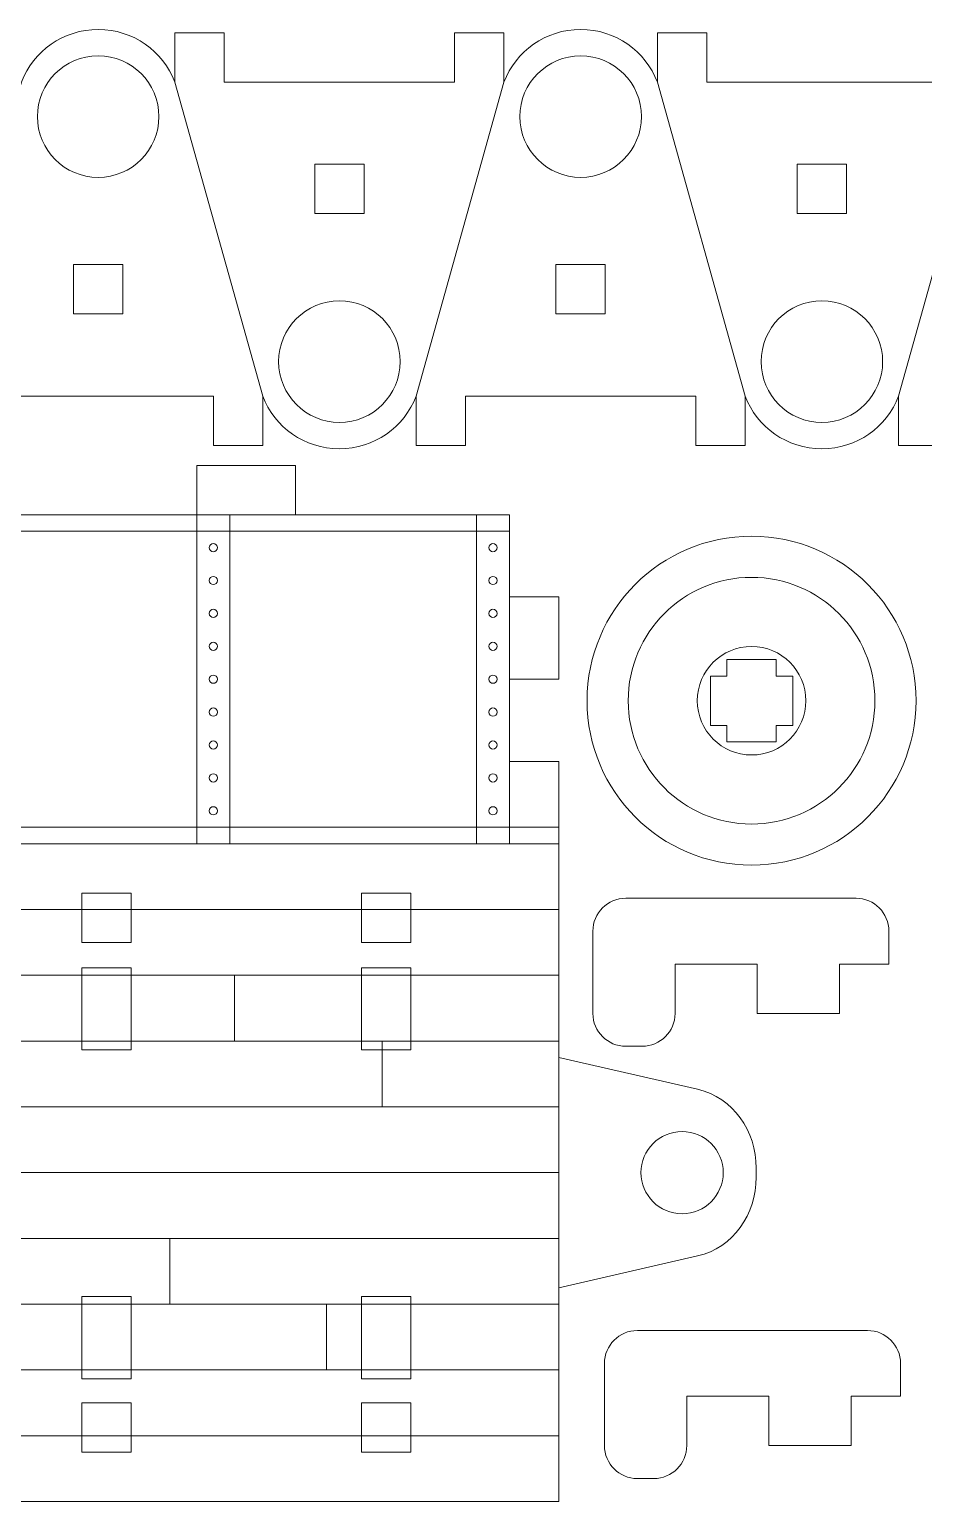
# Model space of a CAD drawing. Header units: millimetres. Extents: x -150 to 148, y 4 to 100.
# Drawn here: x 13.2 to 67.6, y 8.4 to 97.9 of the extents above; entities that cross this region are included whole.
import ezdxf

# ---------------------------------------------------------------- set-up
doc = ezdxf.new("R2010")
doc.units = ezdxf.units.MM
doc.header["$MEASUREMENT"] = 0
doc.layers.add('cut', color=7, linetype='Continuous')
doc.layers.add('cut light', color=7, linetype='Continuous')

msp = doc.modelspace()

# ---------------------------------------------------------------- linework, layer by layer
at = {"layer": 'cut', "lineweight": 0}
for points in [[(30.5591, 86.6848), (33.5591, 86.6848), (33.5591, 89.6848), (30.5591, 89.6848), (30.5591, 86.6848)], [(59.8893, 86.6848), (62.8893, 86.6848), (62.8893, 89.6848), (59.8893, 89.6848), (59.8893, 86.6848)], [(15.8945, 80.5828), (18.8945, 80.5828), (18.8945, 83.5828), (15.8945, 83.5828), (15.8945, 80.5828)], [(45.2252, 80.5828), (48.2252, 80.5828), (48.2252, 83.5828), (45.2252, 83.5828), (45.2252, 80.5828)]]:
    msp.add_lwpolyline(points, close=True, dxfattribs=at)
msp.add_ellipse((57.1155, 57.0694), major_axis=(0, 10), ratio=1, dxfattribs=at)
for points, knots in [([(12.7289, 94.6848), (13.4521, 96.5557), (15.2679, 97.8828), (17.394, 97.8828), (17.394, 97.8828), (19.52, 97.8828), (21.3359, 96.5557), (22.0591, 94.6848), (22.0591, 94.6848), (22.0591, 94.6848), (22.0596, 94.6848), (22.0596, 94.6848), (22.0596, 94.6848), (22.0596, 94.6848), (27.394, 75.5828), (27.394, 75.5828), (27.394, 75.5828), (27.394, 75.5828), (27.394, 72.5828), (27.394, 72.5828), (27.394, 72.5828), (27.394, 72.5828), (24.394, 72.5828), (24.394, 72.5828), (24.394, 72.5828), (24.394, 72.5828), (24.394, 75.5828), (24.394, 75.5828), (24.394, 75.5828), (24.394, 75.5828), (10.394, 75.5828), (10.394, 75.5828), (10.394, 75.5828), (10.394, 75.5828), (10.394, 72.5828), (10.394, 72.5828), (10.394, 72.5828), (10.394, 72.5828), (7.394, 72.5828), (7.394, 72.5828), (7.394, 72.5828), (7.394, 72.5828), (7.394, 75.5828), (7.394, 75.5828), (7.394, 75.5828), (7.394, 75.5828), (12.7284, 94.6848), (12.7284, 94.6848), (12.7284, 94.6848), (12.7284, 94.6848), (12.7289, 94.6848), (12.7289, 94.6848)], [0, 0, 0, 0, 0.0714286, 0.0714286, 0.0714286, 0.0714286, 0.1428571, 0.1428571, 0.1428571, 0.1428571, 0.2142857, 0.2142857, 0.2142857, 0.2142857, 0.2857143, 0.2857143, 0.2857143, 0.2857143, 0.3571429, 0.3571429, 0.3571429, 0.3571429, 0.4285714, 0.4285714, 0.4285714, 0.4285714, 0.5, 0.5, 0.5, 0.5, 0.5714286, 0.5714286, 0.5714286, 0.5714286, 0.6428571, 0.6428571, 0.6428571, 0.6428571, 0.7142857, 0.7142857, 0.7142857, 0.7142857, 0.7857143, 0.7857143, 0.7857143, 0.7857143, 0.8571429, 0.8571429, 0.8571429, 0.8571429, 1, 1, 1, 1]), ([(36.7247, 75.5828), (36.0015, 73.7119), (34.1857, 72.3848), (32.0596, 72.3848), (32.0596, 72.3848), (29.9336, 72.3848), (28.1177, 73.7119), (27.3945, 75.5828), (27.3945, 75.5828), (27.3945, 75.5828), (27.394, 75.5828), (27.394, 75.5828), (27.394, 75.5828), (27.394, 75.5828), (22.0596, 94.6848), (22.0596, 94.6848), (22.0596, 94.6848), (22.0596, 94.6848), (22.0596, 97.6848), (22.0596, 97.6848), (22.0596, 97.6848), (22.0596, 97.6848), (25.0596, 97.6848), (25.0596, 97.6848), (25.0596, 97.6848), (25.0596, 97.6848), (25.0596, 94.6848), (25.0596, 94.6848), (25.0596, 94.6848), (25.0596, 94.6848), (39.0596, 94.6848), (39.0596, 94.6848), (39.0596, 94.6848), (39.0596, 94.6848), (39.0596, 97.6848), (39.0596, 97.6848), (39.0596, 97.6848), (39.0596, 97.6848), (42.0596, 97.6848), (42.0596, 97.6848), (42.0596, 97.6848), (42.0596, 97.6848), (42.0596, 94.6848), (42.0596, 94.6848), (42.0596, 94.6848), (42.0596, 94.6848), (36.7252, 75.5828), (36.7252, 75.5828), (36.7252, 75.5828), (36.7252, 75.5828), (36.7247, 75.5828), (36.7247, 75.5828)], [0, 0, 0, 0, 0.0714286, 0.0714286, 0.0714286, 0.0714286, 0.1428571, 0.1428571, 0.1428571, 0.1428571, 0.2142857, 0.2142857, 0.2142857, 0.2142857, 0.2857143, 0.2857143, 0.2857143, 0.2857143, 0.3571429, 0.3571429, 0.3571429, 0.3571429, 0.4285714, 0.4285714, 0.4285714, 0.4285714, 0.5, 0.5, 0.5, 0.5, 0.5714286, 0.5714286, 0.5714286, 0.5714286, 0.6428571, 0.6428571, 0.6428571, 0.6428571, 0.7142857, 0.7142857, 0.7142857, 0.7142857, 0.7857143, 0.7857143, 0.7857143, 0.7857143, 0.8571429, 0.8571429, 0.8571429, 0.8571429, 1, 1, 1, 1]), ([(42.0601, 94.6848), (42.7833, 96.5557), (44.5991, 97.8828), (46.7252, 97.8828), (46.7252, 97.8828), (48.8512, 97.8828), (50.6671, 96.5557), (51.3903, 94.6848), (51.3903, 94.6848), (51.3903, 94.6848), (51.3908, 94.6848), (51.3908, 94.6848), (51.3908, 94.6848), (51.3908, 94.6848), (56.7252, 75.5828), (56.7252, 75.5828), (56.7252, 75.5828), (56.7252, 75.5828), (56.7252, 72.5828), (56.7252, 72.5828), (56.7252, 72.5828), (56.7252, 72.5828), (53.7252, 72.5828), (53.7252, 72.5828), (53.7252, 72.5828), (53.7252, 72.5828), (53.7252, 75.5828), (53.7252, 75.5828), (53.7252, 75.5828), (53.7252, 75.5828), (39.7252, 75.5828), (39.7252, 75.5828), (39.7252, 75.5828), (39.7252, 75.5828), (39.7252, 72.5828), (39.7252, 72.5828), (39.7252, 72.5828), (39.7252, 72.5828), (36.7252, 72.5828), (36.7252, 72.5828), (36.7252, 72.5828), (36.7252, 72.5828), (36.7252, 75.5828), (36.7252, 75.5828), (36.7252, 75.5828), (36.7252, 75.5828), (42.0596, 94.6848), (42.0596, 94.6848), (42.0596, 94.6848), (42.0596, 94.6848), (42.0601, 94.6848), (42.0601, 94.6848)], [0, 0, 0, 0, 0.0714286, 0.0714286, 0.0714286, 0.0714286, 0.1428571, 0.1428571, 0.1428571, 0.1428571, 0.2142857, 0.2142857, 0.2142857, 0.2142857, 0.2857143, 0.2857143, 0.2857143, 0.2857143, 0.3571429, 0.3571429, 0.3571429, 0.3571429, 0.4285714, 0.4285714, 0.4285714, 0.4285714, 0.5, 0.5, 0.5, 0.5, 0.5714286, 0.5714286, 0.5714286, 0.5714286, 0.6428571, 0.6428571, 0.6428571, 0.6428571, 0.7142857, 0.7142857, 0.7142857, 0.7142857, 0.7857143, 0.7857143, 0.7857143, 0.7857143, 0.8571429, 0.8571429, 0.8571429, 0.8571429, 1, 1, 1, 1]), ([(66.0554, 75.5828), (65.3322, 73.7119), (63.5164, 72.3848), (61.3903, 72.3848), (61.3903, 72.3848), (59.2643, 72.3848), (57.4484, 73.7119), (56.7252, 75.5828), (56.7252, 75.5828), (56.7252, 75.5828), (56.7247, 75.5828), (56.7247, 75.5828), (56.7247, 75.5828), (56.7247, 75.5828), (51.3903, 94.6848), (51.3903, 94.6848), (51.3903, 94.6848), (51.3903, 94.6848), (51.3903, 97.6848), (51.3903, 97.6848), (51.3903, 97.6848), (51.3903, 97.6848), (54.3903, 97.6848), (54.3903, 97.6848), (54.3903, 97.6848), (54.3903, 97.6848), (54.3903, 94.6848), (54.3903, 94.6848), (54.3903, 94.6848), (54.3903, 94.6848), (68.3903, 94.6848), (68.3903, 94.6848), (68.3903, 94.6848), (68.3903, 94.6848), (68.3903, 97.6848), (68.3903, 97.6848), (68.3903, 97.6848), (68.3903, 97.6848), (71.3903, 97.6848), (71.3903, 97.6848), (71.3903, 97.6848), (71.3903, 97.6848), (71.3903, 94.6848), (71.3903, 94.6848), (71.3903, 94.6848), (71.3903, 94.6848), (66.0559, 75.5828), (66.0559, 75.5828), (66.0559, 75.5828), (66.0559, 75.5828), (66.0554, 75.5828), (66.0554, 75.5828)], [0, 0, 0, 0, 0.0714286, 0.0714286, 0.0714286, 0.0714286, 0.1428571, 0.1428571, 0.1428571, 0.1428571, 0.2142857, 0.2142857, 0.2142857, 0.2142857, 0.2857143, 0.2857143, 0.2857143, 0.2857143, 0.3571429, 0.3571429, 0.3571429, 0.3571429, 0.4285714, 0.4285714, 0.4285714, 0.4285714, 0.5, 0.5, 0.5, 0.5, 0.5714286, 0.5714286, 0.5714286, 0.5714286, 0.6428571, 0.6428571, 0.6428571, 0.6428571, 0.7142857, 0.7142857, 0.7142857, 0.7142857, 0.7857143, 0.7857143, 0.7857143, 0.7857143, 0.8571429, 0.8571429, 0.8571429, 0.8571429, 1, 1, 1, 1]), ([(71.3908, 94.6848), (72.114, 96.5557), (73.9298, 97.8828), (76.0559, 97.8828), (76.0559, 97.8828), (78.1819, 97.8828), (79.9978, 96.5557), (80.721, 94.6848), (80.721, 94.6848), (80.721, 94.6848), (80.7215, 94.6848), (80.7215, 94.6848), (80.7215, 94.6848), (80.7215, 94.6848), (86.0559, 75.5828), (86.0559, 75.5828), (86.0559, 75.5828), (86.0559, 75.5828), (86.0559, 72.5828), (86.0559, 72.5828), (86.0559, 72.5828), (86.0559, 72.5828), (83.0559, 72.5828), (83.0559, 72.5828), (83.0559, 72.5828), (83.0559, 72.5828), (83.0559, 75.5828), (83.0559, 75.5828), (83.0559, 75.5828), (83.0559, 75.5828), (69.0559, 75.5828), (69.0559, 75.5828), (69.0559, 75.5828), (69.0559, 75.5828), (69.0559, 72.5828), (69.0559, 72.5828), (69.0559, 72.5828), (69.0559, 72.5828), (66.0559, 72.5828), (66.0559, 72.5828), (66.0559, 72.5828), (66.0559, 72.5828), (66.0559, 75.5828), (66.0559, 75.5828), (66.0559, 75.5828), (66.0559, 75.5828), (71.3903, 94.6848), (71.3903, 94.6848), (71.3903, 94.6848), (71.3903, 94.6848), (71.3908, 94.6848), (71.3908, 94.6848)], [0, 0, 0, 0, 0.0714286, 0.0714286, 0.0714286, 0.0714286, 0.1428571, 0.1428571, 0.1428571, 0.1428571, 0.2142857, 0.2142857, 0.2142857, 0.2142857, 0.2857143, 0.2857143, 0.2857143, 0.2857143, 0.3571429, 0.3571429, 0.3571429, 0.3571429, 0.4285714, 0.4285714, 0.4285714, 0.4285714, 0.5, 0.5, 0.5, 0.5, 0.5714286, 0.5714286, 0.5714286, 0.5714286, 0.6428571, 0.6428571, 0.6428571, 0.6428571, 0.7142857, 0.7142857, 0.7142857, 0.7142857, 0.7857143, 0.7857143, 0.7857143, 0.7857143, 0.8571429, 0.8571429, 0.8571429, 0.8571429, 1, 1, 1, 1]), ([(17.394, 88.8878), (15.3534, 88.8878), (13.699, 90.542), (13.699, 92.5828), (13.699, 92.5828), (13.699, 94.6236), (15.3534, 96.2778), (17.394, 96.2778), (17.394, 96.2778), (19.4346, 96.2778), (21.089, 94.6236), (21.089, 92.5828), (21.089, 92.5828), (21.089, 90.542), (19.4346, 88.8878), (17.394, 88.8878)], [0, 0, 0, 0, 0.2, 0.2, 0.2, 0.2, 0.4, 0.4, 0.4, 0.4, 0.6, 0.6, 0.6, 0.6, 1, 1, 1, 1]), ([(46.7252, 88.8878), (44.6846, 88.8878), (43.0302, 90.542), (43.0302, 92.5828), (43.0302, 92.5828), (43.0302, 94.6236), (44.6846, 96.2778), (46.7252, 96.2778), (46.7252, 96.2778), (48.7658, 96.2778), (50.4202, 94.6236), (50.4202, 92.5828), (50.4202, 92.5828), (50.4202, 90.542), (48.7658, 88.8878), (46.7252, 88.8878)], [0, 0, 0, 0, 0.2, 0.2, 0.2, 0.2, 0.4, 0.4, 0.4, 0.4, 0.6, 0.6, 0.6, 0.6, 1, 1, 1, 1]), ([(32.0596, 81.3798), (34.1002, 81.3798), (35.7546, 79.7256), (35.7546, 77.6848), (35.7546, 77.6848), (35.7546, 75.644), (34.1002, 73.9898), (32.0596, 73.9898), (32.0596, 73.9898), (30.019, 73.9898), (28.3646, 75.644), (28.3646, 77.6848), (28.3646, 77.6848), (28.3646, 79.7256), (30.019, 81.3798), (32.0596, 81.3798)], [0, 0, 0, 0, 0.2, 0.2, 0.2, 0.2, 0.4, 0.4, 0.4, 0.4, 0.6, 0.6, 0.6, 0.6, 1, 1, 1, 1]), ([(61.3903, 81.3798), (63.4309, 81.3798), (65.0853, 79.7256), (65.0853, 77.6848), (65.0853, 77.6848), (65.0853, 75.644), (63.4309, 73.9898), (61.3903, 73.9898), (61.3903, 73.9898), (59.3497, 73.9898), (57.6953, 75.644), (57.6953, 77.6848), (57.6953, 77.6848), (57.6953, 79.7256), (59.3497, 81.3798), (61.3903, 81.3798)], [0, 0, 0, 0, 0.2, 0.2, 0.2, 0.2, 0.4, 0.4, 0.4, 0.4, 0.6, 0.6, 0.6, 0.6, 1, 1, 1, 1]), ([(-22.6073, 71.3757), (-22.6073, 71.3757), (-22.6073, 68.3757), (-22.6073, 68.3757), (-22.6073, 68.3757), (-22.6073, 68.3757), (-2.6073, 68.3757), (-2.6073, 68.3757), (-2.6073, 68.3757), (-2.6073, 68.3757), (-2.6073, 71.3757), (-2.6073, 71.3757), (-2.6073, 71.3757), (-2.6073, 71.3757), (3.3927, 71.3757), (3.3927, 71.3757), (3.3927, 71.3757), (3.3927, 71.3757), (3.3927, 68.3757), (3.3927, 68.3757), (3.3927, 68.3757), (3.3927, 68.3757), (23.3927, 68.3757), (23.3927, 68.3757), (23.3927, 68.3757), (23.3927, 68.3757), (23.3927, 71.3757), (23.3927, 71.3757), (23.3927, 71.3757), (23.3927, 71.3757), (29.3927, 71.3757), (29.3927, 71.3757), (29.3927, 71.3757), (29.3927, 71.3757), (29.3927, 68.3757), (29.3927, 68.3757), (29.3927, 68.3757), (29.3927, 68.3757), (42.3927, 68.3757), (42.3927, 68.3757), (42.3927, 68.3757), (42.3927, 68.3757), (42.3927, 63.3757), (42.3927, 63.3757), (42.3927, 63.3757), (42.3927, 63.3757), (45.3927, 63.3757), (45.3927, 63.3757), (45.3927, 63.3757), (45.3927, 63.3757), (45.3927, 58.3757), (45.3927, 58.3757), (45.3927, 58.3757), (45.3927, 58.3757), (42.3927, 58.3757), (42.3927, 58.3757), (42.3927, 58.3757), (42.3927, 58.3757), (42.3927, 53.3757), (42.3927, 53.3757), (42.3927, 53.3757), (42.3927, 53.3757), (45.3927, 53.3757), (45.3927, 53.3757), (45.3927, 53.3757), (45.3927, 53.3757), (45.3927, 48.3757), (45.3927, 48.3757), (45.3927, 48.3757), (45.3927, 48.3757), (-44.6073, 48.3757), (-44.6073, 48.3757), (-44.6073, 48.3757), (-44.6073, 48.3757), (-44.6073, 53.3757), (-44.6073, 53.3757), (-44.6073, 53.3757), (-44.6073, 53.3757), (-41.6073, 53.3757), (-41.6073, 53.3757), (-41.6073, 53.3757), (-41.6073, 53.3757), (-41.6073, 58.3757), (-41.6073, 58.3757), (-41.6073, 58.3757), (-41.6073, 58.3757), (-44.6073, 58.3757), (-44.6073, 58.3757), (-44.6073, 58.3757), (-44.6073, 58.3757), (-44.6073, 63.3757), (-44.6073, 63.3757), (-44.6073, 63.3757), (-44.6073, 63.3757), (-41.6073, 63.3757), (-41.6073, 63.3757), (-41.6073, 63.3757), (-41.6073, 63.3757), (-41.6073, 68.3757), (-41.6073, 68.3757), (-41.6073, 68.3757), (-41.6073, 68.3757), (-28.6073, 68.3757), (-28.6073, 68.3757), (-28.6073, 68.3757), (-28.6073, 68.3757), (-28.6073, 71.3757), (-28.6073, 71.3757), (-28.6073, 71.3757), (-28.6073, 71.3757), (-22.6073, 71.3757), (-22.6073, 71.3757)], [0, 0, 0, 0, 0.0344828, 0.0344828, 0.0344828, 0.0344828, 0.0689655, 0.0689655, 0.0689655, 0.0689655, 0.1034483, 0.1034483, 0.1034483, 0.1034483, 0.137931, 0.137931, 0.137931, 0.137931, 0.1724138, 0.1724138, 0.1724138, 0.1724138, 0.2068966, 0.2068966, 0.2068966, 0.2068966, 0.2413793, 0.2413793, 0.2413793, 0.2413793, 0.2758621, 0.2758621, 0.2758621, 0.2758621, 0.3103448, 0.3103448, 0.3103448, 0.3103448, 0.3448276, 0.3448276, 0.3448276, 0.3448276, 0.3793103, 0.3793103, 0.3793103, 0.3793103, 0.4137931, 0.4137931, 0.4137931, 0.4137931, 0.4482759, 0.4482759, 0.4482759, 0.4482759, 0.4827586, 0.4827586, 0.4827586, 0.4827586, 0.5172414, 0.5172414, 0.5172414, 0.5172414, 0.5517241, 0.5517241, 0.5517241, 0.5517241, 0.5862069, 0.5862069, 0.5862069, 0.5862069, 0.6206897, 0.6206897, 0.6206897, 0.6206897, 0.6551724, 0.6551724, 0.6551724, 0.6551724, 0.6896552, 0.6896552, 0.6896552, 0.6896552, 0.7241379, 0.7241379, 0.7241379, 0.7241379, 0.7586207, 0.7586207, 0.7586207, 0.7586207, 0.7931034, 0.7931034, 0.7931034, 0.7931034, 0.8275862, 0.8275862, 0.8275862, 0.8275862, 0.862069, 0.862069, 0.862069, 0.862069, 0.8965517, 0.8965517, 0.8965517, 0.8965517, 0.9310345, 0.9310345, 0.9310345, 0.9310345, 1, 1, 1, 1]), ([(55.6155, 59.5694), (55.6155, 59.5694), (58.6155, 59.5694), (58.6155, 59.5694), (58.6155, 59.5694), (58.6155, 59.5694), (58.6155, 58.5694), (58.6155, 58.5694), (58.6155, 58.5694), (58.6155, 58.5694), (59.6155, 58.5694), (59.6155, 58.5694), (59.6155, 58.5694), (59.6155, 58.5694), (59.6155, 55.5694), (59.6155, 55.5694), (59.6155, 55.5694), (59.6155, 55.5694), (58.6155, 55.5694), (58.6155, 55.5694), (58.6155, 55.5694), (58.6155, 55.5694), (58.6155, 54.5694), (58.6155, 54.5694), (58.6155, 54.5694), (58.6155, 54.5694), (55.6155, 54.5694), (55.6155, 54.5694), (55.6155, 54.5694), (55.6155, 54.5694), (55.6155, 55.5694), (55.6155, 55.5694), (55.6155, 55.5694), (55.6155, 55.5694), (54.6155, 55.5694), (54.6155, 55.5694), (54.6155, 55.5694), (54.6155, 55.5694), (54.6155, 58.5694), (54.6155, 58.5694), (54.6155, 58.5694), (54.6155, 58.5694), (55.6155, 58.5694), (55.6155, 58.5694), (55.6155, 58.5694), (55.6155, 58.5694), (55.6155, 59.5694), (55.6155, 59.5694)], [0, 0, 0, 0, 0.0769231, 0.0769231, 0.0769231, 0.0769231, 0.1538462, 0.1538462, 0.1538462, 0.1538462, 0.2307692, 0.2307692, 0.2307692, 0.2307692, 0.3076923, 0.3076923, 0.3076923, 0.3076923, 0.3846154, 0.3846154, 0.3846154, 0.3846154, 0.4615385, 0.4615385, 0.4615385, 0.4615385, 0.5384615, 0.5384615, 0.5384615, 0.5384615, 0.6153846, 0.6153846, 0.6153846, 0.6153846, 0.6923077, 0.6923077, 0.6923077, 0.6923077, 0.7692308, 0.7692308, 0.7692308, 0.7692308, 0.8461538, 0.8461538, 0.8461538, 0.8461538, 1, 1, 1, 1]), ([(45.3927, 35.3757), (45.3927, 35.3757), (53.8294, 33.4447), (53.8294, 33.4447), (53.8294, 33.4447), (56.0156, 32.9444), (57.3927, 30.8983), (57.3927, 28.6555), (57.3927, 28.6555), (57.3927, 28.6555), (57.3927, 28.0959), (57.3927, 28.0959), (57.3927, 28.0959), (57.3927, 25.8531), (56.0158, 23.807), (53.8294, 23.3067), (53.8294, 23.3067), (53.8294, 23.3067), (45.3927, 21.3757), (45.3927, 21.3757), (45.3927, 21.3757), (45.3927, 21.3757), (45.3927, 8.3757), (45.3927, 8.3757), (45.3927, 8.3757), (45.3927, 8.3757), (-44.6073, 8.3757), (-44.6073, 8.3757), (-44.6073, 8.3757), (-44.6073, 8.3757), (-44.6073, 21.3757), (-44.6073, 21.3757), (-44.6073, 21.3757), (-44.6073, 21.3757), (-53.044, 23.3067), (-53.044, 23.3067), (-53.044, 23.3067), (-55.2304, 23.8071), (-56.6073, 25.8529), (-56.6073, 28.0959), (-56.6073, 28.0959), (-56.6073, 28.0959), (-56.6073, 28.6555), (-56.6073, 28.6555), (-56.6073, 28.6555), (-56.6073, 30.8985), (-55.2303, 32.9443), (-53.044, 33.4447), (-53.044, 33.4447), (-53.044, 33.4447), (-44.6073, 35.3757), (-44.6073, 35.3757), (-44.6073, 35.3757), (-44.6073, 35.3757), (-44.6073, 48.3757), (-44.6073, 48.3757), (-44.6073, 48.3757), (-44.6073, 48.3757), (45.3927, 48.3757), (45.3927, 48.3757), (45.3927, 48.3757), (45.3927, 48.3757), (45.3927, 35.3757), (45.3927, 35.3757)], [0, 0, 0, 0, 0.0588235, 0.0588235, 0.0588235, 0.0588235, 0.1176471, 0.1176471, 0.1176471, 0.1176471, 0.1764706, 0.1764706, 0.1764706, 0.1764706, 0.2352941, 0.2352941, 0.2352941, 0.2352941, 0.2941176, 0.2941176, 0.2941176, 0.2941176, 0.3529412, 0.3529412, 0.3529412, 0.3529412, 0.4117647, 0.4117647, 0.4117647, 0.4117647, 0.4705882, 0.4705882, 0.4705882, 0.4705882, 0.5294118, 0.5294118, 0.5294118, 0.5294118, 0.5882353, 0.5882353, 0.5882353, 0.5882353, 0.6470588, 0.6470588, 0.6470588, 0.6470588, 0.7058824, 0.7058824, 0.7058824, 0.7058824, 0.7647059, 0.7647059, 0.7647059, 0.7647059, 0.8235294, 0.8235294, 0.8235294, 0.8235294, 0.8823529, 0.8823529, 0.8823529, 0.8823529, 1, 1, 1, 1]), ([(19.3927, 42.3757), (19.3927, 42.3757), (16.3927, 42.3757), (16.3927, 42.3757), (16.3927, 42.3757), (16.3927, 42.3757), (16.3927, 45.3757), (16.3927, 45.3757), (16.3927, 45.3757), (16.3927, 45.3757), (19.3927, 45.3757), (19.3927, 45.3757), (19.3927, 45.3757), (19.3927, 45.3757), (19.3927, 42.3757), (19.3927, 42.3757)], [0, 0, 0, 0, 0.2, 0.2, 0.2, 0.2, 0.4, 0.4, 0.4, 0.4, 0.6, 0.6, 0.6, 0.6, 1, 1, 1, 1]), ([(36.3927, 42.3757), (36.3927, 42.3757), (33.3927, 42.3757), (33.3927, 42.3757), (33.3927, 42.3757), (33.3927, 42.3757), (33.3927, 45.3757), (33.3927, 45.3757), (33.3927, 45.3757), (33.3927, 45.3757), (36.3927, 45.3757), (36.3927, 45.3757), (36.3927, 45.3757), (36.3927, 45.3757), (36.3927, 42.3757), (36.3927, 42.3757)], [0, 0, 0, 0, 0.2, 0.2, 0.2, 0.2, 0.4, 0.4, 0.4, 0.4, 0.6, 0.6, 0.6, 0.6, 1, 1, 1, 1]), ([(57.4652, 45.0567), (57.4652, 45.0567), (63.4652, 45.0567), (63.4652, 45.0567), (63.4652, 45.0567), (64.5668, 45.0567), (65.4652, 44.1579), (65.4652, 43.0567), (65.4652, 43.0567), (65.4652, 43.0567), (65.4652, 41.0567), (65.4652, 41.0567), (65.4652, 41.0567), (65.4652, 41.0567), (62.4652, 41.0567), (62.4652, 41.0567), (62.4652, 41.0567), (62.4652, 41.0567), (62.4652, 38.0567), (62.4652, 38.0567), (62.4652, 38.0567), (62.4652, 38.0567), (57.4652, 38.0567), (57.4652, 38.0567), (57.4652, 38.0567), (57.4652, 38.0567), (57.4652, 41.0567), (57.4652, 41.0567), (57.4652, 41.0567), (57.4652, 41.0567), (52.4652, 41.0567), (52.4652, 41.0567), (52.4652, 41.0567), (52.4652, 41.0567), (52.4652, 38.0567), (52.4652, 38.0567), (52.4652, 38.0567), (52.4652, 36.9551), (51.5668, 36.0567), (50.4652, 36.0567), (50.4652, 36.0567), (50.4652, 36.0567), (49.4652, 36.0567), (49.4652, 36.0567), (49.4652, 36.0567), (48.3636, 36.0567), (47.4652, 36.9551), (47.4652, 38.0567), (47.4652, 38.0567), (47.4652, 38.0567), (47.4652, 43.0567), (47.4652, 43.0567), (47.4652, 43.0567), (47.4652, 44.1583), (48.3636, 45.0567), (49.4652, 45.0567), (49.4652, 45.0567), (49.4652, 45.0567), (52.4652, 45.0567), (52.4652, 45.0567), (52.4652, 45.0567), (52.4652, 45.0567), (57.4652, 45.0567), (57.4652, 45.0567)], [0, 0, 0, 0, 0.0588235, 0.0588235, 0.0588235, 0.0588235, 0.1176471, 0.1176471, 0.1176471, 0.1176471, 0.1764706, 0.1764706, 0.1764706, 0.1764706, 0.2352941, 0.2352941, 0.2352941, 0.2352941, 0.2941176, 0.2941176, 0.2941176, 0.2941176, 0.3529412, 0.3529412, 0.3529412, 0.3529412, 0.4117647, 0.4117647, 0.4117647, 0.4117647, 0.4705882, 0.4705882, 0.4705882, 0.4705882, 0.5294118, 0.5294118, 0.5294118, 0.5294118, 0.5882353, 0.5882353, 0.5882353, 0.5882353, 0.6470588, 0.6470588, 0.6470588, 0.6470588, 0.7058824, 0.7058824, 0.7058824, 0.7058824, 0.7647059, 0.7647059, 0.7647059, 0.7647059, 0.8235294, 0.8235294, 0.8235294, 0.8235294, 0.8823529, 0.8823529, 0.8823529, 0.8823529, 1, 1, 1, 1]), ([(16.3927, 35.8339), (16.3927, 35.8339), (16.3927, 40.8339), (16.3927, 40.8339), (16.3927, 40.8339), (16.3927, 40.8339), (19.3927, 40.8339), (19.3927, 40.8339), (19.3927, 40.8339), (19.3927, 40.8339), (19.3927, 35.8339), (19.3927, 35.8339), (19.3927, 35.8339), (19.3927, 35.8339), (16.3927, 35.8339), (16.3927, 35.8339)], [0, 0, 0, 0, 0.2, 0.2, 0.2, 0.2, 0.4, 0.4, 0.4, 0.4, 0.6, 0.6, 0.6, 0.6, 1, 1, 1, 1]), ([(33.3927, 35.8339), (33.3927, 35.8339), (33.3927, 40.8339), (33.3927, 40.8339), (33.3927, 40.8339), (33.3927, 40.8339), (36.3927, 40.8339), (36.3927, 40.8339), (36.3927, 40.8339), (36.3927, 40.8339), (36.3927, 35.8339), (36.3927, 35.8339), (36.3927, 35.8339), (36.3927, 35.8339), (33.3927, 35.8339), (33.3927, 35.8339)], [0, 0, 0, 0, 0.2, 0.2, 0.2, 0.2, 0.4, 0.4, 0.4, 0.4, 0.6, 0.6, 0.6, 0.6, 1, 1, 1, 1]), ([(50.3927, 28.3757), (50.3927, 29.7563), (51.5121, 30.8757), (52.8927, 30.8757), (52.8927, 30.8757), (54.2733, 30.8757), (55.3927, 29.7563), (55.3927, 28.3757), (55.3927, 28.3757), (55.3927, 26.9951), (54.2733, 25.8757), (52.8927, 25.8757), (52.8927, 25.8757), (51.5121, 25.8757), (50.3927, 26.9951), (50.3927, 28.3757)], [0, 0, 0, 0, 0.2, 0.2, 0.2, 0.2, 0.4, 0.4, 0.4, 0.4, 0.6, 0.6, 0.6, 0.6, 1, 1, 1, 1]), ([(16.3927, 15.8339), (16.3927, 15.8339), (16.3927, 20.8339), (16.3927, 20.8339), (16.3927, 20.8339), (16.3927, 20.8339), (19.3927, 20.8339), (19.3927, 20.8339), (19.3927, 20.8339), (19.3927, 20.8339), (19.3927, 15.8339), (19.3927, 15.8339), (19.3927, 15.8339), (19.3927, 15.8339), (16.3927, 15.8339), (16.3927, 15.8339)], [0, 0, 0, 0, 0.2, 0.2, 0.2, 0.2, 0.4, 0.4, 0.4, 0.4, 0.6, 0.6, 0.6, 0.6, 1, 1, 1, 1]), ([(33.3927, 15.8339), (33.3927, 15.8339), (33.3927, 20.8339), (33.3927, 20.8339), (33.3927, 20.8339), (33.3927, 20.8339), (36.3927, 20.8339), (36.3927, 20.8339), (36.3927, 20.8339), (36.3927, 20.8339), (36.3927, 15.8339), (36.3927, 15.8339), (36.3927, 15.8339), (36.3927, 15.8339), (33.3927, 15.8339), (33.3927, 15.8339)], [0, 0, 0, 0, 0.2, 0.2, 0.2, 0.2, 0.4, 0.4, 0.4, 0.4, 0.6, 0.6, 0.6, 0.6, 1, 1, 1, 1]), ([(58.1707, 18.7754), (58.1707, 18.7754), (64.1707, 18.7754), (64.1707, 18.7754), (64.1707, 18.7754), (65.2723, 18.7754), (66.1707, 17.8766), (66.1707, 16.7754), (66.1707, 16.7754), (66.1707, 16.7754), (66.1707, 14.7754), (66.1707, 14.7754), (66.1707, 14.7754), (66.1707, 14.7754), (63.1707, 14.7754), (63.1707, 14.7754), (63.1707, 14.7754), (63.1707, 14.7754), (63.1707, 11.7754), (63.1707, 11.7754), (63.1707, 11.7754), (63.1707, 11.7754), (58.1707, 11.7754), (58.1707, 11.7754), (58.1707, 11.7754), (58.1707, 11.7754), (58.1707, 14.7754), (58.1707, 14.7754), (58.1707, 14.7754), (58.1707, 14.7754), (53.1707, 14.7754), (53.1707, 14.7754), (53.1707, 14.7754), (53.1707, 14.7754), (53.1707, 11.7754), (53.1707, 11.7754), (53.1707, 11.7754), (53.1707, 10.6738), (52.2723, 9.7754), (51.1707, 9.7754), (51.1707, 9.7754), (51.1707, 9.7754), (50.1707, 9.7754), (50.1707, 9.7754), (50.1707, 9.7754), (49.0691, 9.7754), (48.1707, 10.6738), (48.1707, 11.7754), (48.1707, 11.7754), (48.1707, 11.7754), (48.1707, 16.7754), (48.1707, 16.7754), (48.1707, 16.7754), (48.1707, 17.877), (49.0691, 18.7754), (50.1707, 18.7754), (50.1707, 18.7754), (50.1707, 18.7754), (53.1707, 18.7754), (53.1707, 18.7754), (53.1707, 18.7754), (53.1707, 18.7754), (58.1707, 18.7754), (58.1707, 18.7754)], [0, 0, 0, 0, 0.0588235, 0.0588235, 0.0588235, 0.0588235, 0.1176471, 0.1176471, 0.1176471, 0.1176471, 0.1764706, 0.1764706, 0.1764706, 0.1764706, 0.2352941, 0.2352941, 0.2352941, 0.2352941, 0.2941176, 0.2941176, 0.2941176, 0.2941176, 0.3529412, 0.3529412, 0.3529412, 0.3529412, 0.4117647, 0.4117647, 0.4117647, 0.4117647, 0.4705882, 0.4705882, 0.4705882, 0.4705882, 0.5294118, 0.5294118, 0.5294118, 0.5294118, 0.5882353, 0.5882353, 0.5882353, 0.5882353, 0.6470588, 0.6470588, 0.6470588, 0.6470588, 0.7058824, 0.7058824, 0.7058824, 0.7058824, 0.7647059, 0.7647059, 0.7647059, 0.7647059, 0.8235294, 0.8235294, 0.8235294, 0.8235294, 0.8823529, 0.8823529, 0.8823529, 0.8823529, 1, 1, 1, 1]), ([(19.3927, 11.3757), (19.3927, 11.3757), (16.3927, 11.3757), (16.3927, 11.3757), (16.3927, 11.3757), (16.3927, 11.3757), (16.3927, 14.3757), (16.3927, 14.3757), (16.3927, 14.3757), (16.3927, 14.3757), (19.3927, 14.3757), (19.3927, 14.3757), (19.3927, 14.3757), (19.3927, 14.3757), (19.3927, 11.3757), (19.3927, 11.3757)], [0, 0, 0, 0, 0.2, 0.2, 0.2, 0.2, 0.4, 0.4, 0.4, 0.4, 0.6, 0.6, 0.6, 0.6, 1, 1, 1, 1]), ([(36.3927, 11.3757), (36.3927, 11.3757), (33.3927, 11.3757), (33.3927, 11.3757), (33.3927, 11.3757), (33.3927, 11.3757), (33.3927, 14.3757), (33.3927, 14.3757), (33.3927, 14.3757), (33.3927, 14.3757), (36.3927, 14.3757), (36.3927, 14.3757), (36.3927, 14.3757), (36.3927, 14.3757), (36.3927, 11.3757), (36.3927, 11.3757)], [0, 0, 0, 0, 0.2, 0.2, 0.2, 0.2, 0.4, 0.4, 0.4, 0.4, 0.6, 0.6, 0.6, 0.6, 1, 1, 1, 1])]:
    msp.add_open_spline(points, degree=3, knots=knots, dxfattribs=at)
at = {"layer": 'cut light', "color": 5, "lineweight": 0}
for major_axis in [(0, 7.5), (0, 3.2999)]:
    msp.add_ellipse((57.1155, 57.0694), major_axis=major_axis, ratio=1, dxfattribs=at)
for points in [[(42.3927, 67.3757), (42.3927, 67.3757), (42.3927, 68.3757), (42.3927, 68.3757), (42.3927, 68.3757), (42.3927, 68.3757), (-41.6073, 68.3757), (-41.6073, 68.3757), (-41.6073, 68.3757), (-41.6073, 68.3757), (-41.6073, 67.3757), (-41.6073, 67.3757), (-41.6073, 67.3757), (-41.6073, 67.3757), (42.3927, 67.3757), (42.3927, 67.3757)], [(25.3927, 68.3757), (25.3927, 68.3757), (25.3927, 48.3757), (25.3927, 48.3757), (25.3927, 48.3757), (25.3927, 48.3757), (23.3927, 48.3757), (23.3927, 48.3757), (23.3927, 48.3757), (23.3927, 48.3757), (23.3927, 68.3757), (23.3927, 68.3757), (23.3927, 68.3757), (23.3927, 68.3757), (25.3927, 68.3757), (25.3927, 68.3757)], [(42.3927, 68.3757), (42.3927, 68.3757), (42.3927, 48.3757), (42.3927, 48.3757), (42.3927, 48.3757), (42.3927, 48.3757), (40.3927, 48.3757), (40.3927, 48.3757), (40.3927, 48.3757), (40.3927, 48.3757), (40.3927, 68.3757), (40.3927, 68.3757), (40.3927, 68.3757), (40.3927, 68.3757), (42.3927, 68.3757), (42.3927, 68.3757)], [(24.6427, 66.3757), (24.6427, 66.2376), (24.5308, 66.1257), (24.3927, 66.1257), (24.3927, 66.1257), (24.2546, 66.1257), (24.1427, 66.2376), (24.1427, 66.3757), (24.1427, 66.3757), (24.1427, 66.5138), (24.2546, 66.6257), (24.3927, 66.6257), (24.3927, 66.6257), (24.5308, 66.6257), (24.6427, 66.5138), (24.6427, 66.3757)], [(41.6427, 66.3757), (41.6427, 66.2376), (41.5308, 66.1257), (41.3927, 66.1257), (41.3927, 66.1257), (41.2546, 66.1257), (41.1427, 66.2376), (41.1427, 66.3757), (41.1427, 66.3757), (41.1427, 66.5138), (41.2546, 66.6257), (41.3927, 66.6257), (41.3927, 66.6257), (41.5308, 66.6257), (41.6427, 66.5138), (41.6427, 66.3757)], [(24.6427, 64.3757), (24.6427, 64.2376), (24.5308, 64.1257), (24.3927, 64.1257), (24.3927, 64.1257), (24.2546, 64.1257), (24.1427, 64.2376), (24.1427, 64.3757), (24.1427, 64.3757), (24.1427, 64.5138), (24.2546, 64.6257), (24.3927, 64.6257), (24.3927, 64.6257), (24.5308, 64.6257), (24.6427, 64.5138), (24.6427, 64.3757)], [(41.6427, 64.3757), (41.6427, 64.2376), (41.5308, 64.1257), (41.3927, 64.1257), (41.3927, 64.1257), (41.2546, 64.1257), (41.1427, 64.2376), (41.1427, 64.3757), (41.1427, 64.3757), (41.1427, 64.5138), (41.2546, 64.6257), (41.3927, 64.6257), (41.3927, 64.6257), (41.5308, 64.6257), (41.6427, 64.5138), (41.6427, 64.3757)], [(24.6427, 62.3757), (24.6427, 62.2376), (24.5308, 62.1257), (24.3927, 62.1257), (24.3927, 62.1257), (24.2546, 62.1257), (24.1427, 62.2376), (24.1427, 62.3757), (24.1427, 62.3757), (24.1427, 62.5138), (24.2546, 62.6257), (24.3927, 62.6257), (24.3927, 62.6257), (24.5308, 62.6257), (24.6427, 62.5138), (24.6427, 62.3757)], [(41.6427, 62.3757), (41.6427, 62.2376), (41.5308, 62.1257), (41.3927, 62.1257), (41.3927, 62.1257), (41.2546, 62.1257), (41.1427, 62.2376), (41.1427, 62.3757), (41.1427, 62.3757), (41.1427, 62.5138), (41.2546, 62.6257), (41.3927, 62.6257), (41.3927, 62.6257), (41.5308, 62.6257), (41.6427, 62.5138), (41.6427, 62.3757)], [(24.6427, 60.3757), (24.6427, 60.2376), (24.5308, 60.1257), (24.3927, 60.1257), (24.3927, 60.1257), (24.2546, 60.1257), (24.1427, 60.2376), (24.1427, 60.3757), (24.1427, 60.3757), (24.1427, 60.5138), (24.2546, 60.6257), (24.3927, 60.6257), (24.3927, 60.6257), (24.5308, 60.6257), (24.6427, 60.5138), (24.6427, 60.3757)], [(41.6427, 60.3757), (41.6427, 60.2376), (41.5308, 60.1257), (41.3927, 60.1257), (41.3927, 60.1257), (41.2546, 60.1257), (41.1427, 60.2376), (41.1427, 60.3757), (41.1427, 60.3757), (41.1427, 60.5138), (41.2546, 60.6257), (41.3927, 60.6257), (41.3927, 60.6257), (41.5308, 60.6257), (41.6427, 60.5138), (41.6427, 60.3757)], [(24.6427, 58.3757), (24.6427, 58.2376), (24.5308, 58.1257), (24.3927, 58.1257), (24.3927, 58.1257), (24.2546, 58.1257), (24.1427, 58.2376), (24.1427, 58.3757), (24.1427, 58.3757), (24.1427, 58.5138), (24.2546, 58.6257), (24.3927, 58.6257), (24.3927, 58.6257), (24.5308, 58.6257), (24.6427, 58.5138), (24.6427, 58.3757)], [(41.6427, 58.3757), (41.6427, 58.2376), (41.5308, 58.1257), (41.3927, 58.1257), (41.3927, 58.1257), (41.2546, 58.1257), (41.1427, 58.2376), (41.1427, 58.3757), (41.1427, 58.3757), (41.1427, 58.5138), (41.2546, 58.6257), (41.3927, 58.6257), (41.3927, 58.6257), (41.5308, 58.6257), (41.6427, 58.5138), (41.6427, 58.3757)], [(24.6427, 56.3757), (24.6427, 56.2376), (24.5308, 56.1257), (24.3927, 56.1257), (24.3927, 56.1257), (24.2546, 56.1257), (24.1427, 56.2376), (24.1427, 56.3757), (24.1427, 56.3757), (24.1427, 56.5138), (24.2546, 56.6257), (24.3927, 56.6257), (24.3927, 56.6257), (24.5308, 56.6257), (24.6427, 56.5138), (24.6427, 56.3757)], [(41.6427, 56.3757), (41.6427, 56.2376), (41.5308, 56.1257), (41.3927, 56.1257), (41.3927, 56.1257), (41.2546, 56.1257), (41.1427, 56.2376), (41.1427, 56.3757), (41.1427, 56.3757), (41.1427, 56.5138), (41.2546, 56.6257), (41.3927, 56.6257), (41.3927, 56.6257), (41.5308, 56.6257), (41.6427, 56.5138), (41.6427, 56.3757)], [(24.6427, 54.3757), (24.6427, 54.2376), (24.5308, 54.1257), (24.3927, 54.1257), (24.3927, 54.1257), (24.2546, 54.1257), (24.1427, 54.2376), (24.1427, 54.3757), (24.1427, 54.3757), (24.1427, 54.5138), (24.2546, 54.6257), (24.3927, 54.6257), (24.3927, 54.6257), (24.5308, 54.6257), (24.6427, 54.5138), (24.6427, 54.3757)], [(41.6427, 54.3757), (41.6427, 54.2376), (41.5308, 54.1257), (41.3927, 54.1257), (41.3927, 54.1257), (41.2546, 54.1257), (41.1427, 54.2376), (41.1427, 54.3757), (41.1427, 54.3757), (41.1427, 54.5138), (41.2546, 54.6257), (41.3927, 54.6257), (41.3927, 54.6257), (41.5308, 54.6257), (41.6427, 54.5138), (41.6427, 54.3757)], [(24.6427, 52.3757), (24.6427, 52.2376), (24.5308, 52.1257), (24.3927, 52.1257), (24.3927, 52.1257), (24.2546, 52.1257), (24.1427, 52.2376), (24.1427, 52.3757), (24.1427, 52.3757), (24.1427, 52.5138), (24.2546, 52.6257), (24.3927, 52.6257), (24.3927, 52.6257), (24.5308, 52.6257), (24.6427, 52.5138), (24.6427, 52.3757)], [(41.6427, 52.3757), (41.6427, 52.2376), (41.5308, 52.1257), (41.3927, 52.1257), (41.3927, 52.1257), (41.2546, 52.1257), (41.1427, 52.2376), (41.1427, 52.3757), (41.1427, 52.3757), (41.1427, 52.5138), (41.2546, 52.6257), (41.3927, 52.6257), (41.3927, 52.6257), (41.5308, 52.6257), (41.6427, 52.5138), (41.6427, 52.3757)], [(24.6427, 50.3757), (24.6427, 50.2376), (24.5308, 50.1257), (24.3927, 50.1257), (24.3927, 50.1257), (24.2546, 50.1257), (24.1427, 50.2376), (24.1427, 50.3757), (24.1427, 50.3757), (24.1427, 50.5138), (24.2546, 50.6257), (24.3927, 50.6257), (24.3927, 50.6257), (24.5308, 50.6257), (24.6427, 50.5138), (24.6427, 50.3757)], [(41.6427, 50.3757), (41.6427, 50.2376), (41.5308, 50.1257), (41.3927, 50.1257), (41.3927, 50.1257), (41.2546, 50.1257), (41.1427, 50.2376), (41.1427, 50.3757), (41.1427, 50.3757), (41.1427, 50.5138), (41.2546, 50.6257), (41.3927, 50.6257), (41.3927, 50.6257), (41.5308, 50.6257), (41.6427, 50.5138), (41.6427, 50.3757)], [(45.3927, 48.3757), (45.3927, 48.3757), (45.3927, 49.3757), (45.3927, 49.3757), (45.3927, 49.3757), (45.3927, 49.3757), (-44.6073, 49.3757), (-44.6073, 49.3757), (-44.6073, 49.3757), (-44.6073, 49.3757), (-44.6073, 48.3757), (-44.6073, 48.3757), (-44.6073, 48.3757), (-44.6073, 48.3757), (45.3927, 48.3757), (45.3927, 48.3757)]]:
    msp.add_open_spline(points, degree=3, knots=[0, 0, 0, 0, 0.2, 0.2, 0.2, 0.2, 0.4, 0.4, 0.4, 0.4, 0.6, 0.6, 0.6, 0.6, 1, 1, 1, 1], dxfattribs=at)
for points in [[(-44.6073, 44.3757), (-44.6073, 44.3757), (45.3927, 44.3757), (45.3927, 44.3757)], [(-44.6073, 40.3757), (-44.6073, 40.3757), (45.3927, 40.3757), (45.3927, 40.3757)], [(25.6714, 36.3757), (25.6714, 36.3757), (25.6714, 40.3757), (25.6714, 40.3757)], [(-44.6073, 36.3757), (-44.6073, 36.3757), (45.3927, 36.3757), (45.3927, 36.3757)], [(34.667, 36.3757), (34.667, 36.3757), (34.667, 32.3757), (34.667, 32.3757)], [(45.3927, 35.3757), (45.3927, 35.3757), (45.3927, 21.3757), (45.3927, 21.3757)], [(-44.6073, 32.3757), (-44.6073, 32.3757), (45.3927, 32.3757), (45.3927, 32.3757)], [(-44.6073, 28.3757), (-44.6073, 28.3757), (45.3927, 28.3757), (45.3927, 28.3757)], [(-44.6073, 24.3757), (-44.6073, 24.3757), (45.3927, 24.3757), (45.3927, 24.3757)], [(21.7553, 24.3757), (21.7553, 24.3757), (21.7553, 20.3757), (21.7553, 20.3757)], [(-44.6073, 20.3757), (-44.6073, 20.3757), (45.3927, 20.3757), (45.3927, 20.3757)], [(31.2804, 16.3757), (31.2804, 16.3757), (31.2804, 20.3757), (31.2804, 20.3757)], [(-44.6073, 16.3757), (-44.6073, 16.3757), (45.3927, 16.3757), (45.3927, 16.3757)], [(-44.6073, 12.3757), (-44.6073, 12.3757), (45.3927, 12.3757), (45.3927, 12.3757)]]:
    msp.add_open_spline(points, degree=3, dxfattribs=at)

doc.saveas('drawing.dxf')
